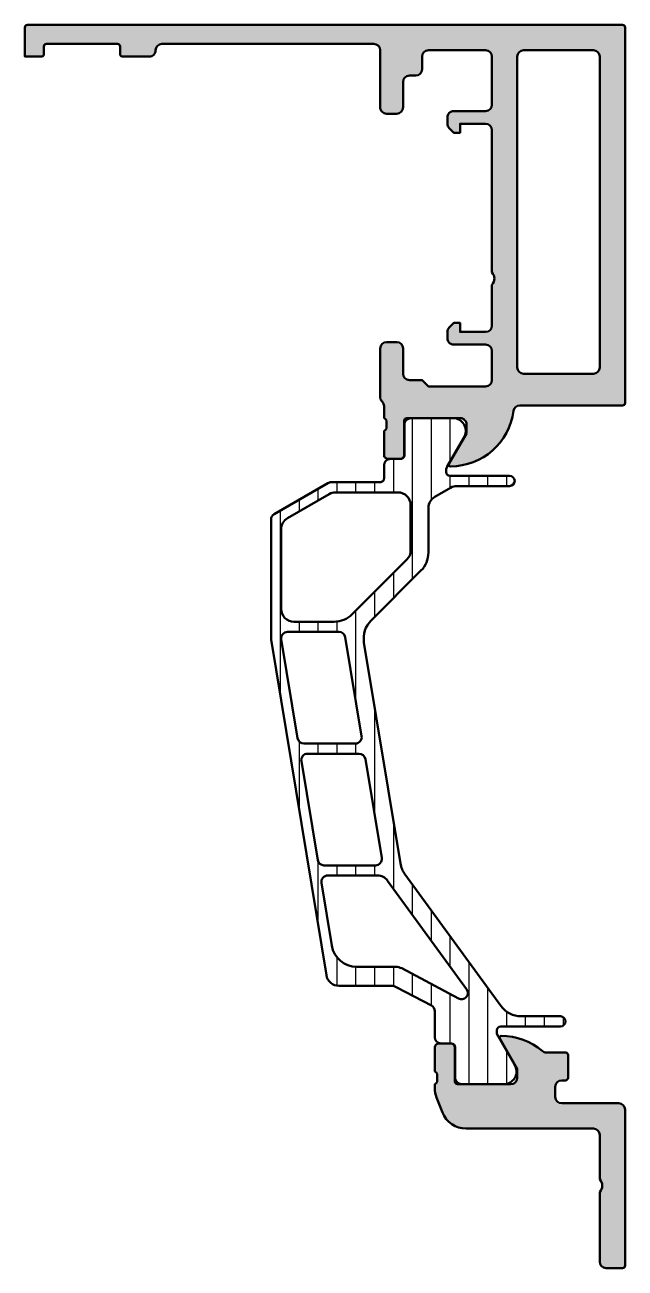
# Model space of a CAD drawing. Extents: x -35 to 12.3, y 0 to 98.
import ezdxf

# ---------------------------------------------------------------- set-up
doc = ezdxf.new("R2010")
doc.units = 0
for name, color, linetype, lineweight in [('0S-Alu contour', 7, 'Continuous', 50), ('0S-Alu hatch', 252, 'Continuous', 25), ('0S-Plastic contour', 254, 'Continuous', 50), ('0S-Plastic hatch', 253, 'Continuous', 25)]:
    doc.layers.add(name, color=color, linetype=linetype, lineweight=lineweight)

# ---------------------------------------------------------------- blocks, each defined once
blk = doc.blocks.new('469920__D63F1B56_83CA_486F_9402_8A1D86E0E818_')
at = {"layer": '0S-Alu hatch'}
h = blk.add_hatch(color=256, dxfattribs=at)
edge = h.paths.add_edge_path()
edge.add_ellipse((12.09624826040026, 97.79577731104312), major_axis=(-0.200000000000017, 0), ratio=1, start_angle=180, end_angle=269.99999999999386, ccw=False)
edge.add_line((12.29624826040027, 97.79577731104314), (12.29624826040027, 68.19577731099842))
edge.add_ellipse((12.09624826040028, 68.1957773109984), major_axis=(-0.1999999999999957, 0), ratio=1, start_angle=89.9999999999979, end_angle=180, ccw=False)
edge.add_line((12.09624826040027, 67.99577731099842), (3.989640723876775, 67.99577731099842))
edge.add_arc((3.989640723876775, 67.49577731099842), 0.5, 90, 172.6879780737331)
edge.add_ellipse((-1.465631954917554, 68.19577731099832), major_axis=(-4.999999999999974, 0), ratio=1, start_angle=89.99999999999972, end_angle=172.6879780737342, ccw=False)
edge.add_ellipse((-1.465631954917583, 63.33389709564665), major_axis=(-0.1381197846482962, 0), ratio=1, start_angle=-30.00000000000341, end_angle=89.99999999999989, ccw=False)
edge.add_line((-1.585247197188238, 63.4029569879708), (-0.2037517395658457, 65.7957773109984))
edge.add_line((-0.2037517395658457, 65.7957773109984), (-0.2037517395658455, 66.49577731099842))
edge.add_arc((-0.7037517395658455, 66.49577731099842), 0.5, 0, 90.0000000000016)
edge.add_line((-0.7037517395658597, 66.99577731099842), (-4.913751739565967, 66.99577731099842))
edge.add_arc((-4.913751739565967, 66.79577731099843), 0.2000000000000028, 90, 180)
edge.add_line((-5.113751739565969, 66.79577731099843), (-5.113751739565969, 64.09577731099846))
edge.add_ellipse((-5.413751739566004, 64.09577731099846), major_axis=(-0.3000000000000344, 0), ratio=1, start_angle=89.99999999999898, end_angle=180, ccw=False)
edge.add_line((-5.413751739566009, 63.79577731099842), (-6.403751739565933, 63.79577731099842))
edge.add_ellipse((-6.403751739565938, 64.09577731099846), major_axis=(-0.3000000000000398, 0), ratio=1, start_angle=0, end_angle=90.00000000000102, ccw=False)
edge.add_line((-6.703751739565973, 64.09577731099846), (-6.703751739565959, 65.99577731099842))
edge.add_arc((-6.803751739565967, 66.27862002347304), 0.3000000000000023, 289.4712206344923, 360)
edge.add_line((-6.503751739565965, 66.27862002347304), (-6.50375173956597, 66.7129345985238))
edge.add_arc((-6.803751739565967, 66.7129345985238), 0.2999999999999971, 0, 70.52877936550838)
edge.add_line((-6.703751739565962, 66.99577731099842), (-6.703751739565959, 67.9398920376213))
edge.add_arc((-7.203751739565959, 67.9398920376213), 0.5, 0, 45.57299600190122)
edge.add_ellipse((-6.503751739599715, 68.65403488050866), major_axis=(-0.4999999999999886, 0), ratio=1, start_angle=0, end_angle=45.57299600190248, ccw=False)
edge.add_line((-7.003751739599707, 68.65403488050866), (-7.003751739599707, 72.49577731104904))
edge.add_ellipse((-6.503751739599703, 72.49577731104903), major_axis=(-0.5000000000000036, 0), ratio=1, start_angle=270.0000000000004, end_angle=360, ccw=False)
edge.add_line((-6.503751739599707, 72.99577731104903), (-5.703751739599695, 72.99577731104903))
edge.add_ellipse((-5.703751739599727, 72.49577731104904), major_axis=(-0.5, 0), ratio=1, start_angle=180, end_angle=269.99999999999636, ccw=False)
edge.add_line((-5.203751739599724, 72.49577731104904), (-5.203751739599724, 70.49577731104903))
edge.add_arc((-4.703751739599709, 70.49577731104903), 0.5000000000000142, 180, 270)
edge.add_line((-4.703751739599709, 69.99577731104903), (-3.703751739599695, 69.99577731104904))
edge.add_line((-3.703751739599695, 69.99577731104904), (-3.203751739599709, 69.49577731104904))
edge.add_line((-3.203751739599709, 69.49577731104904), (1.296248260400304, 69.49577731104904))
edge.add_arc((1.296248260400304, 69.99577731104904), 0.5, 270, 360)
edge.add_line((1.796248260400304, 69.99577731104904), (1.79624826040029, 72.29577731104904))
edge.add_arc((1.296248260400304, 72.29577731104904), 0.5, 0, 90)
edge.add_line((1.296248260400304, 72.79577731104904), (-1.203751739599695, 72.79577731104904))
edge.add_ellipse((-1.203751739599706, 73.29577731104904), major_axis=(-0.5, 0), ratio=1, start_angle=0, end_angle=90.0000000000012, ccw=False)
edge.add_line((-1.703751739599709, 73.29577731104904), (-1.703751739599695, 73.78867052986249))
edge.add_ellipse((-1.203751739599677, 73.78867052986249), major_axis=(-0.5000000000000178, 0), ratio=1, start_angle=315.00000000000153, end_angle=360, ccw=False)
edge.add_line((-1.557305130192972, 74.14222392045576), (-1.203751739599695, 74.49577731104904))
edge.add_line((-1.203751739599695, 74.49577731104904), (-0.70375173959971, 74.49577731104904))
edge.add_line((-0.70375173959971, 74.49577731104904), (-0.70375173959971, 73.79577731104904))
edge.add_line((-0.70375173959971, 73.79577731104904), (1.296248260400304, 73.79577731104904))
edge.add_arc((1.296248260400304, 74.29577731104902), 0.5, 270, 360)
edge.add_line((1.796248260400304, 74.29577731104902), (1.79624826040029, 77.49577731099836))
edge.add_arc((1.271248260400298, 77.99577731099836), 0.7249999999999939, 316.3971810272959, 403.6028189727041)
edge.add_line((1.79624826040029, 78.49577731099836), (1.79624826040029, 89.69577731104903))
edge.add_arc((1.296248260400304, 89.69577731104903), 0.5, 0, 90)
edge.add_line((1.296248260400304, 90.19577731104901), (-0.7037517395996958, 90.19577731104901))
edge.add_line((-0.7037517395996958, 90.19577731104901), (-0.70375173959971, 89.49577731104904))
edge.add_line((-0.70375173959971, 89.49577731104904), (-1.203751739599695, 89.49577731104904))
edge.add_line((-1.203751739599695, 89.49577731104904), (-1.557305130192972, 89.84933070164229))
edge.add_ellipse((-1.203751739599685, 90.20288409223558), major_axis=(-0.5000000000000115, 0), ratio=1, start_angle=0, end_angle=44.99999999999909, ccw=False)
edge.add_line((-1.703751739599695, 90.20288409223558), (-1.703751739599695, 90.69577731104903))
edge.add_ellipse((-1.2037517395997, 90.69577731104903), major_axis=(-0.4999999999999952, 0), ratio=1, start_angle=269.99999999999943, end_angle=360, ccw=False)
edge.add_line((-1.203751739599695, 91.19577731104901), (1.296248260400304, 91.19577731104901))
edge.add_arc((1.296248260400304, 91.69577731104903), 0.5, 270, 360)
edge.add_line((1.796248260400304, 91.69577731104903), (1.79624826040029, 95.49577731104903))
edge.add_arc((1.296248260400304, 95.49577731104903), 0.5, 0, 90)
edge.add_line((1.296248260400304, 95.99577731104904), (-3.203751739599709, 95.99577731104904))
edge.add_arc((-3.203751739599709, 95.49577731104903), 0.5, 90, 180)
edge.add_line((-3.703751739599709, 95.49577731104903), (-3.703751739599695, 94.49577731104904))
edge.add_ellipse((-4.203751739599699, 94.49577731104904), major_axis=(-0.5000000000000036, 0), ratio=1, start_angle=90.0000000000004, end_angle=180, ccw=False)
edge.add_line((-4.203751739599695, 93.99577731104903), (-4.703751739599695, 93.99577731104903))
edge.add_arc((-4.703751739599695, 93.49577731104904), 0.5, 90, 180)
edge.add_line((-5.203751739599695, 93.49577731104904), (-5.203751739599709, 91.49577731104903))
edge.add_ellipse((-5.703751739599697, 91.49577731104901), major_axis=(-0.4999999999999876, 0), ratio=1, start_angle=90.00000000000023, end_angle=180, ccw=False)
edge.add_line((-5.703751739599695, 90.99577731104903), (-6.503751739599692, 90.99577731104904))
edge.add_ellipse((-6.503751739599703, 91.49577731104903), major_axis=(-0.5, 0), ratio=1, start_angle=0, end_angle=90.0000000000012, ccw=False)
edge.add_line((-7.003751739599707, 91.49577731104903), (-7.003751739599707, 95.99577731104313))
edge.add_arc((-7.503751739599707, 95.99577731104313), 0.5, 0, 90)
edge.add_line((-7.503751739599707, 96.49577731104313), (-24.2037517395997, 96.49577731104313))
edge.add_arc((-24.2037517395997, 95.99577731104313), 0.5, 90, 180)
edge.add_ellipse((-25.2037517395997, 95.99577731104904), major_axis=(-0.4999999999999965, 0), ratio=1, start_angle=89.9999999999996, end_angle=180, ccw=False)
edge.add_line((-25.2037517395997, 95.49577731104903), (-27.3037517395997, 95.49577731104903))
edge.add_ellipse((-27.3037517395997, 95.69577731104901), major_axis=(-0.1999999999999744, 0), ratio=1, start_angle=0, end_angle=89.9999999999979, ccw=False)
edge.add_line((-27.50375173959968, 95.69577731104903), (-27.50375173959971, 96.29577731104314))
edge.add_arc((-27.7037517395997, 96.29577731104314), 0.1999999999999886, 0, 90)
edge.add_line((-27.7037517395997, 96.49577731104313), (-33.30375173959972, 96.49577731104313))
edge.add_arc((-33.30375173959972, 96.29577731104314), 0.2000000000000028, 90, 180)
edge.add_line((-33.50375173959972, 96.29577731104314), (-33.50375173959971, 95.69577731104906))
edge.add_ellipse((-33.70375173959968, 95.69577731104901), major_axis=(-0.1999999999999744, 0), ratio=1, start_angle=89.99999999999591, end_angle=180, ccw=False)
edge.add_line((-33.7037517395997, 95.49577731104903), (-35.00375173959971, 95.49577731104903))
edge.add_line((-35.00375173959971, 95.49577731104903), (-35.00375173959971, 97.79577731104312))
edge.add_ellipse((-34.80375173959973, 97.79577731104315), major_axis=(-0.1999999999999744, 0), ratio=1, start_angle=269.9999999999959, end_angle=360, ccw=False)
edge.add_line((-34.80375173959972, 97.99577731104314), (12.09624826040029, 97.99577731104314))
edge = h.paths.add_edge_path()
edge.add_arc((9.796248260400276, 95.49577731104903), 0.5, 0, 90)
edge.add_line((9.796248260400276, 95.99577731104904), (4.29624826040029, 95.99577731104904))
edge.add_arc((4.29624826040029, 95.49577731104903), 0.5, 90, 180)
edge.add_line((3.79624826040029, 95.49577731104903), (3.796248260400304, 70.99577731099842))
edge.add_arc((4.296248260400304, 70.99577731099842), 0.5, 180, 270)
edge.add_line((4.296248260400304, 70.49577731099842), (9.796248260400276, 70.49577731099842))
edge.add_arc((9.796248260400276, 70.99577731099842), 0.5, 270, 360)
edge.add_line((10.29624826040027, 70.99577731099842), (10.29624826040027, 95.49577731104903))
at = {"layer": '0S-Alu contour', "color": 7}
for points in [[(-33.7037517395997, 95.49577731104903), (-35.00375173959971, 95.49577731104903), (-35.00375173959971, 97.79577731104312)], [(-34.80375173959972, 97.99577731104314), (12.09624826040029, 97.99577731104314)], [(12.29624826040027, 97.79577731104314), (12.29624826040027, 68.19577731099842)], [(-33.50375173959972, 96.29577731104314), (-33.50375173959971, 95.69577731104906)], [(-27.7037517395997, 96.49577731104313), (-33.30375173959972, 96.49577731104313)], [(-27.50375173959968, 95.69577731104903), (-27.50375173959971, 96.29577731104314)], [(-7.503751739599707, 96.49577731104313), (-24.2037517395997, 96.49577731104313)], [(-25.2037517395997, 95.49577731104903), (-27.3037517395997, 95.49577731104903)], [(-7.003751739599707, 91.49577731104903), (-7.003751739599707, 95.99577731104313)], [(-3.703751739599709, 95.49577731104903), (-3.703751739599695, 94.49577731104904)], [(1.296248260400304, 95.99577731104904), (-3.203751739599709, 95.99577731104904)], [(1.796248260400304, 91.69577731104903), (1.79624826040029, 95.49577731104903)], [(3.79624826040029, 95.49577731104903), (3.796248260400304, 70.99577731099842)], [(9.796248260400276, 95.99577731104904), (4.29624826040029, 95.99577731104904)], [(10.29624826040027, 70.99577731099842), (10.29624826040027, 95.49577731104903)], [(-5.203751739599695, 93.49577731104904), (-5.203751739599709, 91.49577731104903)], [(-4.203751739599695, 93.99577731104903), (-4.703751739599695, 93.99577731104903)], [(-1.203751739599695, 91.19577731104901), (1.296248260400304, 91.19577731104901)], [(-5.703751739599695, 90.99577731104903), (-6.503751739599692, 90.99577731104904)], [(-1.703751739599695, 90.20288409223558), (-1.703751739599695, 90.69577731104903)], [(1.296248260400304, 90.19577731104901), (-0.7037517395996958, 90.19577731104901), (-0.70375173959971, 89.49577731104904), (-1.203751739599695, 89.49577731104904), (-1.557305130192972, 89.84933070164229)], [(1.79624826040029, 78.49577731099836), (1.79624826040029, 89.69577731104903)], [(1.796248260400304, 74.29577731104902), (1.79624826040029, 77.49577731099836)], [(-1.557305130192972, 74.14222392045576), (-1.203751739599695, 74.49577731104904), (-0.70375173959971, 74.49577731104904), (-0.70375173959971, 73.79577731104904), (1.296248260400304, 73.79577731104904)], [(-1.703751739599709, 73.29577731104904), (-1.703751739599695, 73.78867052986249)], [(-6.503751739599707, 72.99577731104903), (-5.703751739599695, 72.99577731104903)], [(1.296248260400304, 72.79577731104904), (-1.203751739599695, 72.79577731104904)], [(-7.003751739599707, 68.65403488050866), (-7.003751739599707, 72.49577731104904)], [(-5.203751739599724, 72.49577731104904), (-5.203751739599724, 70.49577731104903)], [(1.796248260400304, 69.99577731104904), (1.79624826040029, 72.29577731104904)], [(-4.703751739599709, 69.99577731104903), (-3.703751739599695, 69.99577731104904), (-3.203751739599709, 69.49577731104904), (1.296248260400304, 69.49577731104904)], [(4.296248260400304, 70.49577731099842), (9.796248260400276, 70.49577731099842)], [(-6.703751739565962, 66.99577731099842), (-6.703751739565959, 67.9398920376213)], [(12.09624826040027, 67.99577731099842), (3.989640723876775, 67.99577731099842)], [(-6.503751739565965, 66.27862002347304), (-6.50375173956597, 66.7129345985238)], [(-5.113751739565969, 66.79577731099843), (-5.113751739565969, 64.09577731099846)], [(-0.7037517395658597, 66.99577731099842), (-4.913751739565967, 66.99577731099842)], [(-6.703751739565973, 64.09577731099846), (-6.703751739565959, 65.99577731099842)], [(-1.585247197188238, 63.4029569879708), (-0.2037517395658457, 65.7957773109984), (-0.2037517395658455, 66.49577731099842)], [(-5.413751739566009, 63.79577731099842), (-6.403751739565933, 63.79577731099842)]]:
    blk.add_lwpolyline(points, dxfattribs=at)
at = {"layer": '0S-Alu contour', "color": 7, "extrusion": (0, 0, -1)}
for centre, radius, start, end in [((34.80375173959973, 97.79577731104315), 0.1999999999999744, 0, 90.00000000000406), ((-12.09624826040026, 97.79577731104312), 0.200000000000017, 90.00000000000612, 180), ((33.70375173959968, 95.69577731104901), 0.1999999999999744, 180, 270.0000000000041), ((27.3037517395997, 95.69577731104901), 0.1999999999999744, 270.0000000000021, 0), ((25.2037517395997, 95.99577731104904), 0.4999999999999965, 180, 270.0000000000004), ((4.203751739599699, 94.49577731104904), 0.5000000000000036, 180, 269.9999999999996), ((6.503751739599703, 91.49577731104903), 0.5, 269.9999999999988, 0), ((5.703751739599697, 91.49577731104901), 0.4999999999999876, 180, 269.9999999999998), ((1.2037517395997, 90.69577731104903), 0.4999999999999952, 0, 90.00000000000055), ((1.203751739599685, 90.20288409223558), 0.5000000000000115, 315.0000000000009, 0), ((1.203751739599677, 73.78867052986249), 0.5000000000000178, 0, 44.99999999999849), ((6.503751739599703, 72.49577731104903), 0.5000000000000036, 0, 89.99999999999959), ((5.703751739599727, 72.49577731104904), 0.5, 90.00000000000365, 180), ((1.203751739599706, 73.29577731104904), 0.5, 269.9999999999988, 0), ((6.503751739599715, 68.65403488050866), 0.4999999999999886, 314.4270039980975, 0), ((-12.09624826040028, 68.1957773109984), 0.1999999999999957, 180, 270.0000000000021), ((1.465631954917554, 68.19577731099832), 4.999999999999975, 187.3120219262658, 270.0000000000003), ((6.403751739565938, 64.09577731099846), 0.3000000000000398, 269.999999999999, 0), ((5.413751739566004, 64.09577731099846), 0.3000000000000345, 180, 270.000000000001), ((1.465631954917583, 63.33389709564665), 0.1381197846482962, 270.0000000000001, 30.00000000000353)]:
    blk.add_arc(centre, radius, start, end, dxfattribs=at)
at = {"layer": '0S-Alu contour', "color": 7}
for centre, radius, start, end in [((-33.30375173959972, 96.29577731104314), 0.2000000000000028, 90, 180), ((-27.7037517395997, 96.29577731104314), 0.1999999999999886, 0, 90), ((-24.2037517395997, 95.99577731104313), 0.5, 90, 180), ((-7.503751739599707, 95.99577731104313), 0.5, 0, 90), ((-3.203751739599709, 95.49577731104903), 0.5, 90, 180), ((1.296248260400304, 95.49577731104903), 0.5, 0, 90), ((4.29624826040029, 95.49577731104903), 0.5, 90, 180), ((9.796248260400276, 95.49577731104903), 0.5, 0, 90), ((-4.703751739599695, 93.49577731104904), 0.5, 90, 180), ((1.296248260400304, 91.69577731104903), 0.5, 270, 0), ((1.296248260400304, 89.69577731104903), 0.5, 0, 90), ((1.271248260400298, 77.99577731099836), 0.7249999999999939, 316.3971810272959, 43.6028189727041), ((1.296248260400304, 74.29577731104902), 0.5, 270, 0), ((1.296248260400304, 72.29577731104904), 0.5, 0, 90), ((4.296248260400304, 70.99577731099842), 0.5, 180, 270), ((9.796248260400276, 70.99577731099842), 0.5, 270, 0), ((-4.703751739599709, 70.49577731104903), 0.5000000000000142, 180, 270), ((1.296248260400304, 69.99577731104904), 0.5, 270, 0), ((-7.203751739565959, 67.9398920376213), 0.5, 0, 45.57299600190122), ((3.989640723876775, 67.49577731099842), 0.5, 90, 172.6879780737331), ((-6.803751739565967, 66.7129345985238), 0.2999999999999971, 0, 70.52877936550838), ((-4.913751739565967, 66.79577731099843), 0.2000000000000028, 90, 180), ((-0.7037517395658455, 66.49577731099842), 0.5, 0, 90.0000000000016), ((-6.803751739565967, 66.27862002347304), 0.3000000000000023, 289.4712206344923, 0)]:
    blk.add_arc(centre, radius, start, end, dxfattribs=at)
blk = doc.blocks.new('278065__3490D93B_C32F_4515_ADB8_B13CF930D1D9___0FD8AA2E_8D8D_4F8A_A84E_8335B5B00473_')
at = {"layer": '0S-Plastic hatch'}
h = blk.add_hatch(dxfattribs=at)
h.set_pattern_fill('ANSI31', color=256, scale=0.4680000000000001, angle=45, style=0)
h.set_pattern_definition([(90, (0, 0), (-1.4859, 0), [])])
edge = h.paths.add_edge_path()
edge.add_arc((-5.203751739599979, 56.39430544846696), 2.000000000000116, 315.0000000000012, 360)
edge.add_line((-3.203751739599863, 56.39430544846696), (-3.203751739599738, 59.92394066898645))
edge.add_ellipse((-2.203751739599709, 59.92394066898641), major_axis=(-1.000000000000029, 0), ratio=1, start_angle=300.00000000001234, end_angle=360, ccw=False)
edge.add_line((-2.703751739599908, 60.78996607277076), (-1.453494000793327, 61.51180271482749))
edge.add_ellipse((-0.9534940007930456, 60.64577731104304), major_axis=(-1.000000000000142, 0), ratio=1, start_angle=270.0000000000039, end_angle=300.00000000001387, ccw=False)
edge.add_line((-0.9534940007931139, 61.64577731104319), (3.196248260400224, 61.64577731104323))
edge.add_arc((3.196248260400224, 62.04577731104319), 0.3999999999999701, 270, 450)
edge.add_line((3.196248260400224, 62.44577731104317), (-1.503751739599692, 62.4457773110431))
edge.add_ellipse((-1.503751739599657, 62.74577731104314), major_axis=(-0.3000000000000327, 0), ratio=1, start_angle=0, end_angle=89.99999999999329, ccw=False)
edge.add_line((-1.80375173959969, 62.74577731104314), (-1.803751739599633, 62.92162498786654))
edge.add_ellipse((-1.30383708923046, 62.92164785722826), major_axis=(-0.4999146508922698, 0), ratio=1, start_angle=-29.9973755160957, end_angle=0.0026210832864990152, ccw=False)
edge.add_line((-1.736787325689576, 63.17158535126774), (-0.4182702032322539, 65.45532431104314))
edge.add_arc((-1.259522852223611, 65.99595923632029), 0.9999960709244792, 327.27298390016, 441.8183919481)
edge.add_line((-1.117212203232254, 66.98577731104314), (-4.593753701331749, 66.98577731104314))
edge.add_arc((-4.593756340956815, 66.48578133360454), 0.4999959774455691, 89.99969751881494, 180.0003024817733)
edge.add_line((-5.093752318395416, 66.48577869397434), (-5.09342036799839, 64.08578031104315))
edge.add_ellipse((-5.393420367998397, 64.08578031104315), major_axis=(-0.3000000000000069, 0), ratio=1, start_angle=89.9999999999992, end_angle=180, ccw=False)
edge.add_line((-5.393420367998402, 63.78578031104314), (-6.203751739599979, 63.78578031104313))
edge.add_arc((-6.203751739599979, 63.28578031104314), 0.4999999999999929, 90, 180)
edge.add_line((-6.703751739599972, 63.28578031104314), (-6.703751739599667, 62.24577731104321))
edge.add_ellipse((-7.003751739599809, 62.24577731104323), major_axis=(-0.3000000000001419, 0), ratio=1, start_angle=89.99999999999238, end_angle=180, ccw=False)
edge.add_line((-7.003751739599849, 61.9457773110431), (-10.86977714338428, 61.94577731104306))
edge.add_arc((-10.86977714338465, 61.4457773110432), 0.499999999999865, 89.99999999995767, 119.9999999999562)
edge.add_line((-11.11977714338425, 61.87879001293549), (-15.35375173959966, 59.43430364006824))
edge.add_arc((-15.10375173959969, 59.001290938176), 0.5000000000000084, 119.9999999999957, 180)
edge.add_line((-15.60375173959969, 59.001290938176), (-15.6037517395997, 49.54577731104325))
edge.add_line((-15.6037517395997, 49.54577731104325), (-11.24177803888908, 23.08313686006494))
edge.add_arc((-10.25509263628818, 23.24577731104311), 1.000000000000039, 189.3601908019134, 269.9999999999984)
edge.add_line((-10.25509263628821, 22.24577731104307), (-6.152889496304908, 22.24577731104324))
edge.add_ellipse((-6.152889496305113, 21.24577731104272), major_axis=(-1.000000000000518, 0), ratio=1, start_angle=242.0205256115062, end_angle=269.99999999998823, ccw=False)
edge.add_line((-5.68373427034291, 22.12889303050048), (-2.969174126618867, 20.68678295414719))
edge.add_ellipse((-3.203751739599889, 20.24522509441844), major_axis=(-0.5000000000001086, 0), ratio=1, start_angle=180, end_angle=242.0205256115073, ccw=False)
edge.add_line((-2.70375173959978, 20.24522509441844), (-2.703751739599695, 18.2057743110431))
edge.add_arc((-2.203751739599695, 18.20577431104313), 0.5, 180, 270)
edge.add_line((-2.203751739599695, 17.70577431104313), (-1.393420406259252, 17.70577431104313))
edge.add_ellipse((-1.393420406259254, 17.40577431104311), major_axis=(-0.3000000000000149, 0), ratio=1, start_angle=180, end_angle=269.9999999999996, ccw=False)
edge.add_line((-1.093420406259241, 17.40577431104312), (-1.093752356656253, 15.00577592810684))
edge.add_arc((-0.5937563792176377, 15.00577328848175), 0.4999959774455833, 179.9996975182267, 270.0003024811834)
edge.add_line((-0.5937537395925859, 14.50577731104313), (2.882787758506921, 14.50577731104313))
edge.add_arc((2.740477109515566, 15.49559538576598), 0.9999960709244742, 278.1816080518999, 392.7270160998406)
edge.add_line((3.581729758506912, 16.03623031104313), (2.196248260400281, 18.45358655765607))
edge.add_arc((-2.149619001358772, 18.21422949251368), 4.352453797740156, 3.152491053864288, 5.0914701317494)
edge.add_line((2.185661269151085, 18.60049240503659), (2.196248260400281, 18.74577731104318))
edge.add_ellipse((2.496248260400236, 18.74577731104318), major_axis=(-0.2999999999999554, 0), ratio=1, start_angle=270.00000000000017, end_angle=360, ccw=False)
edge.add_line((2.496248260400236, 19.04577731104314), (7.196248260400196, 19.04577731104314))
edge.add_arc((7.196248260400196, 19.44577731104323), 0.400000000000091, 270, 450)
edge.add_line((7.196248260400196, 19.84577731104332), (4.114037625890873, 19.84577731104304))
edge.add_ellipse((4.114037625890871, 21.8457773110431), major_axis=(-2.000000000000067, 0), ratio=1, start_angle=36.05739763205912, end_angle=90.00000000000011, ccw=False)
edge.add_line((2.497182109111676, 20.66858648629932), (-5.05348179490363, 31.03932021267644))
edge.add_ellipse((-3.436626278124531, 32.21651103742023), major_axis=(-1.999999999999993, 0), ratio=1, start_angle=9.36019080187259, end_angle=36.05739763206083, ccw=False)
edge.add_line((-5.409997083326473, 31.89123013546531), (-8.280949765819642, 49.30834307600214))
edge.add_ellipse((-6.307578960617615, 49.63362397795681), major_axis=(-2.000000000000035, 0), ratio=1, start_angle=-45.00000000000608, end_angle=9.360190801865315, ccw=False)
edge.add_line((-7.721792522990583, 51.04783754033008), (-3.789538177226773, 54.98009188609381))
edge = h.paths.add_edge_path()
edge.add_line((-11.13785754265747, 30.94577731104312), (-7.226026770802874, 30.94577731104312))
edge.add_ellipse((-7.226026770802945, 29.94577731104316), major_axis=(-0.9999999999999613, 0), ratio=1, start_angle=216.0573976320548, end_angle=269.9999999999959, ccw=False)
edge.add_line((-6.417599012413361, 30.53437272341495), (-0.1938484963198306, 21.98613640905803))
edge.add_ellipse((-0.5980623755146013, 21.69183870287206), major_axis=(-0.5000000000000098, 0), ratio=1, start_angle=62.020525611520895, end_angle=216.0573976320634, ccw=False)
edge.add_line((-0.8326399884954724, 21.25028084314334), (-5.310027635285436, 23.62889303050059))
edge.add_arc((-5.77918286124715, 22.74577731104336), 0.99999999999983, 62.02052561151698, 89.99999999999675)
edge.add_line((-5.779182861247093, 23.74577731104318), (-8.842890865712034, 23.74577731104296))
edge.add_ellipse((-8.84289086571198, 25.74577731104296), major_axis=(-1.999999999999995, 0), ratio=1, start_angle=9.360190801911415, end_angle=89.9999999999983, ccw=False)
edge.add_line((-10.8162616709137, 25.4204964090867), (-11.63120024395783, 30.36445708555397))
edge.add_ellipse((-11.13785754265741, 30.44577731104312), major_axis=(-0.5, 0), ratio=1, start_angle=-89.99999999999352, end_angle=9.360190801921306, ccw=False)
edge = h.paths.add_edge_path()
edge.add_ellipse((-5.603751739599644, 60.14577731104307), major_axis=(-0.9999999999999715, 0), ratio=1, start_angle=180, end_angle=270, ccw=False)
edge.add_line((-4.603751739599672, 60.14577731104307), (-4.603751739599786, 56.55999087341615))
edge.add_ellipse((-5.603751739599829, 56.55999087341616), major_axis=(-1.000000000000043, 0), ratio=1, start_angle=135.0000000000015, end_angle=180, ccw=False)
edge.add_line((-4.896644958413233, 55.85288409222959), (-9.21796530197274, 51.53156374867012))
edge.add_ellipse((-10.63217886434582, 52.94577731104322), major_axis=(-1.999999999999992, 0), ratio=1, start_angle=89.9999999999992, end_angle=134.9999999999994, ccw=False)
edge.add_line((-10.63217886434584, 50.94577731104322), (-13.8037517395998, 50.94577731104322))
edge.add_ellipse((-13.80375173959983, 51.9457773110431), major_axis=(-0.9999999999998863, 0), ratio=1, start_angle=0, end_angle=90.00000000000159, ccw=False)
edge.add_line((-14.80375173959972, 51.9457773110431), (-14.80375173959972, 58.25073558822958))
edge.add_ellipse((-13.80375173959967, 58.25073558822958), major_axis=(-1.000000000000039, 0), ratio=1, start_angle=299.9999999999996, end_angle=360, ccw=False)
edge.add_line((-14.30375173959969, 59.11676099201406), (-11.02144319322381, 61.01180271482752))
edge.add_ellipse((-10.52144319322374, 60.14577731104296), major_axis=(-1.000000000000135, 0), ratio=1, start_angle=270.0000000000008, end_angle=300.00000000000017, ccw=False)
edge.add_line((-10.52144319322376, 61.1457773110431), (-5.603751739599644, 61.14577731104304))
edge = h.paths.add_edge_path()
edge.add_line((-14.30269270749256, 50.14577731104315), (-10.2487156349057, 50.14577731104315))
edge.add_ellipse((-10.2487156349057, 49.64577731104315), major_axis=(-0.5000000000000071, 0), ratio=1, start_angle=189.3601908019146, end_angle=270, ccw=False)
edge.add_line((-9.755372933605273, 49.72709753653225), (-8.469658647890874, 41.92709753653218))
edge.add_ellipse((-8.963001349191302, 41.84577731104309), major_axis=(-0.5, 0), ratio=1, start_angle=90.00000000000159, end_angle=189.3601908019147, ccw=False)
edge.add_line((-8.963001349191288, 41.34577731104309), (-13.01697842177812, 41.34577731104298))
edge.add_ellipse((-13.01697842177815, 41.84577731104299), major_axis=(-0.5000000000000094, 0), ratio=1, start_angle=9.36019080191619, end_angle=90.00000000000318, ccw=False)
edge.add_line((-13.51032112307858, 41.76445708555388), (-14.796035408793, 49.56445708555406))
edge.add_ellipse((-14.30269270749256, 49.64577731104315), major_axis=(-0.5000000000000071, 0), ratio=1, start_angle=-90, end_angle=9.360190801913689, ccw=False)
edge = h.paths.add_edge_path()
edge.add_ellipse((-8.666298052488031, 40.04577731104306), major_axis=(-0.5000000000000153, 0), ratio=1, start_angle=189.3601908019103, end_angle=269.9999999999984, ccw=False)
edge.add_line((-8.172955351187582, 40.12709753653211), (-6.887241065473304, 32.32709753653216))
edge.add_ellipse((-7.380583766773739, 32.24577731104309), major_axis=(-0.5, 0), ratio=1, start_angle=90, end_angle=189.360190801913, ccw=False)
edge.add_line((-7.380583766773739, 31.74577731104309), (-11.43456083936057, 31.74577731104302))
edge.add_ellipse((-11.43456083936055, 32.24577731104303), major_axis=(-0.5000000000000142, 0), ratio=1, start_angle=9.360190801909425, end_angle=89.9999999999983, ccw=False)
edge.add_line((-11.927903540661, 32.16445708555398), (-13.21361782637525, 39.96445708555393))
edge.add_ellipse((-12.72027512507483, 40.04577731104302), major_axis=(-0.4999999999999929, 0), ratio=1, start_angle=-89.99999999999841, end_angle=9.360190801914825, ccw=False)
edge.add_line((-12.72027512507485, 40.54577731104301), (-8.666298052488017, 40.54577731104307))
at = {"layer": '0S-Alu contour', "color": 7}
for points in [[(-14.30375173959969, 59.11676099201406), (-11.02144319322381, 61.01180271482752)], [(-10.52144319322376, 61.1457773110431), (-5.603751739599644, 61.14577731104304)], [(-4.603751739599672, 60.14577731104307), (-4.603751739599786, 56.55999087341615)], [(-14.80375173959972, 51.9457773110431), (-14.80375173959972, 58.25073558822958)], [(-4.896644958413233, 55.85288409222959), (-9.21796530197274, 51.53156374867012)], [(-14.30269270749256, 50.14577731104315), (-10.2487156349057, 50.14577731104315)], [(-10.63217886434584, 50.94577731104322), (-13.8037517395998, 50.94577731104322)], [(-13.51032112307858, 41.76445708555388), (-14.796035408793, 49.56445708555406)], [(-9.755372933605273, 49.72709753653225), (-8.469658647890874, 41.92709753653218)], [(-8.963001349191288, 41.34577731104309), (-13.01697842177812, 41.34577731104298)], [(-12.72027512507485, 40.54577731104301), (-8.666298052488017, 40.54577731104307)], [(-11.927903540661, 32.16445708555398), (-13.21361782637525, 39.96445708555393)], [(-8.172955351187582, 40.12709753653211), (-6.887241065473304, 32.32709753653216)], [(-7.380583766773739, 31.74577731104309), (-11.43456083936057, 31.74577731104302)], [(-11.13785754265747, 30.94577731104312), (-7.226026770802874, 30.94577731104312)], [(-6.417599012413361, 30.53437272341495), (-0.1938484963198302, 21.98613640905803)], [(-10.8162616709137, 25.4204964090867), (-11.63120024395783, 30.36445708555397)], [(-5.779182861247093, 23.74577731104318), (-8.842890865712034, 23.74577731104296)], [(-0.8326399884954724, 21.25028084314334), (-5.310027635285436, 23.62889303050059)]]:
    blk.add_lwpolyline(points, dxfattribs=at)
at = {"layer": '0S-Alu contour', "color": 7, "extrusion": (0, 0, -1)}
for centre, radius, start, end in [((10.52144319322374, 60.14577731104296), 1.000000000000135, 59.99999999999981, 89.9999999999992), ((5.603751739599644, 60.14577731104307), 0.9999999999999715, 90, 180), ((13.80375173959967, 58.25073558822958), 1.000000000000039, 0, 60.00000000000039), ((5.603751739599829, 56.55999087341616), 1.000000000000043, 180, 224.9999999999985), ((13.80375173959983, 51.9457773110431), 0.9999999999998863, 269.9999999999984, 0), ((10.63217886434582, 52.94577731104322), 1.999999999999992, 225.0000000000006, 270.0000000000008), ((14.30269270749256, 49.64577731104315), 0.5000000000000071, 350.6398091980863, 90), ((10.2487156349057, 49.64577731104315), 0.5000000000000071, 90, 170.6398091980854), ((13.01697842177815, 41.84577731104299), 0.5000000000000094, 269.9999999999968, 350.6398091980838), ((8.963001349191302, 41.84577731104309), 0.5, 170.6398091980853, 269.9999999999984), ((12.72027512507483, 40.04577731104302), 0.4999999999999929, 350.6398091980852, 89.99999999999837), ((8.666298052488031, 40.04577731104306), 0.5000000000000153, 90.0000000000016, 170.6398091980897), ((11.43456083936055, 32.24577731104303), 0.5000000000000142, 270.0000000000017, 350.6398091980906), ((7.380583766773739, 32.24577731104309), 0.5, 170.639809198087, 270), ((11.13785754265741, 30.44577731104312), 0.5, 350.6398091980787, 89.99999999999349), ((7.226026770802945, 29.94577731104316), 0.9999999999999613, 90.00000000000406, 143.9426023679452), ((8.84289086571198, 25.74577731104296), 1.999999999999995, 270.0000000000017, 350.6398091980886), ((0.5980623755146013, 21.69183870287206), 0.5000000000000098, 143.9426023679366, 297.9794743884791)]:
    blk.add_arc(centre, radius, start, end, dxfattribs=at)
at = {"layer": '0S-Alu contour', "color": 7}
blk.add_arc((-5.77918286124715, 22.74577731104336), 0.99999999999983, 62.02052561151698, 89.99999999999675, dxfattribs=at)
at = {"layer": '0S-Plastic contour', "color": 7}
for points in [[(-1.117212203232254, 66.98577731104314), (-4.593753701331749, 66.98577731104314)], [(-5.093752318395416, 66.48577869397434), (-5.09342036799839, 64.08578031104315)], [(-1.736787325689576, 63.17158535126774), (-0.4182702032322539, 65.45532431104314)], [(-5.393420367998402, 63.78578031104314), (-6.203751739599979, 63.78578031104313)], [(-6.703751739599972, 63.28578031104314), (-6.703751739599667, 62.24577731104321)], [(-1.80375173959969, 62.74577731104314), (-1.803751739599633, 62.92162498786654)], [(-11.11977714338425, 61.87879001293549), (-15.35375173959966, 59.43430364006824)], [(-7.003751739599849, 61.9457773110431), (-10.86977714338428, 61.94577731104306)], [(3.196248260400224, 62.44577731104317), (-1.503751739599692, 62.4457773110431)], [(-2.703751739599908, 60.78996607277076), (-1.453494000793327, 61.51180271482749)], [(-0.9534940007931139, 61.64577731104319), (3.196248260400224, 61.64577731104323)], [(-3.203751739599863, 56.39430544846696), (-3.203751739599738, 59.92394066898645)], [(-15.60375173959969, 59.001290938176), (-15.6037517395997, 49.54577731104325), (-11.24177803888908, 23.08313686006494)], [(-7.721792522990583, 51.04783754033008), (-3.789538177226773, 54.98009188609381)], [(-5.409997083326473, 31.89123013546531), (-8.280949765819642, 49.30834307600214)], [(2.497182109111676, 20.66858648629932), (-5.053481794903631, 31.03932021267644)], [(-10.25509263628821, 22.24577731104307), (-6.152889496304908, 22.24577731104324)], [(-5.68373427034291, 22.12889303050048), (-2.969174126618867, 20.68678295414719)], [(-2.70375173959978, 20.24522509441844), (-2.703751739599695, 18.2057743110431)], [(7.196248260400196, 19.84577731104332), (4.114037625890873, 19.84577731104304)], [(2.185661269151085, 18.60049240503659), (2.196248260400281, 18.74577731104318)], [(2.496248260400236, 19.04577731104314), (7.196248260400196, 19.04577731104314)], [(-2.203751739599695, 17.70577431104313), (-1.393420406259252, 17.70577431104313)], [(3.581729758506912, 16.03623031104313), (2.196248260400281, 18.45358655765607)], [(-1.093420406259241, 17.40577431104312), (-1.093752356656253, 15.00577592810684)], [(-0.5937537395925859, 14.50577731104313), (2.882787758506921, 14.50577731104313)]]:
    blk.add_lwpolyline(points, dxfattribs=at)
for centre, radius, start, end in [((-4.593756340956815, 66.48578133360454), 0.4999959774455691, 89.99969751881494, 180.0003024817733), ((-1.259522852223611, 65.99595923632029), 0.9999960709244792, 327.27298390016, 81.81839194810009), ((-6.203751739599979, 63.28578031104314), 0.4999999999999929, 90, 180), ((-10.86977714338465, 61.4457773110432), 0.499999999999865, 89.99999999995767, 119.9999999999562), ((3.196248260400224, 62.04577731104319), 0.3999999999999701, 270, 90), ((-15.10375173959969, 59.001290938176), 0.5000000000000084, 119.9999999999957, 180), ((-5.203751739599979, 56.39430544846696), 2.000000000000116, 315.0000000000012, 0), ((-10.25509263628818, 23.24577731104311), 1.000000000000039, 189.3601908019134, 269.9999999999984), ((7.196248260400196, 19.44577731104323), 0.400000000000091, 270, 90), ((-2.203751739599695, 18.20577431104313), 0.5, 180, 270), ((-2.149619001358772, 18.21422949251368), 4.352453797740156, 3.152491053864288, 5.0914701317494), ((2.740477109515566, 15.49559538576598), 0.9999960709244742, 278.1816080518999, 32.72701609984056), ((-0.5937563792176377, 15.00577328848175), 0.4999959774455833, 179.9996975182267, 270.0003024811834)]:
    blk.add_arc(centre, radius, start, end, dxfattribs=at)
at = {"layer": '0S-Plastic contour', "color": 7, "extrusion": (0, 0, -1)}
for centre, radius, start, end in [((5.393420367998397, 64.08578031104315), 0.3000000000000069, 180, 270.0000000000008), ((1.30383708923046, 62.92164785722826), 0.4999146508922698, 359.9973789167135, 29.99737551609575), ((1.503751739599657, 62.74577731104314), 0.3000000000000327, 270.0000000000068, 0), ((7.003751739599809, 62.24577731104323), 0.3000000000001419, 180, 270.0000000000076), ((2.203751739599709, 59.92394066898641), 1.000000000000029, 0, 59.99999999998767), ((0.9534940007930456, 60.64577731104304), 1.000000000000142, 59.9999999999861, 89.99999999999609), ((6.307578960617615, 49.63362397795681), 2.000000000000035, 350.6398091981347, 45.00000000000609), ((3.436626278124531, 32.21651103742023), 1.999999999999993, 323.9426023679392, 350.6398091981274), ((6.152889496305113, 21.24577731104272), 1.000000000000518, 90.00000000001175, 117.9794743884938), ((3.203751739599889, 20.24522509441844), 0.5000000000001086, 117.9794743884927, 180), ((-4.114037625890871, 21.8457773110431), 2.000000000000067, 269.9999999999999, 323.9426023679409), ((-2.496248260400236, 18.74577731104318), 0.2999999999999554, 0, 89.99999999999984), ((1.393420406259254, 17.40577431104311), 0.3000000000000149, 90.00000000000038, 180)]:
    blk.add_arc(centre, radius, start, end, dxfattribs=at)
blk = doc.blocks.new('469970__3F1369C4_9B2E_4F86_9978_6E62EF9EF3FF_')
at = {"layer": '0S-Alu hatch'}
h = blk.add_hatch(color=256, dxfattribs=at)
edge = h.paths.add_edge_path()
edge.add_ellipse((11.7962482604003, 12.49577731104312), major_axis=(-0.5000000000000018, 0), ratio=1, start_angle=180, end_angle=269.99999999999983, ccw=False)
edge.add_line((12.2962482604003, 12.49577731104313), (12.2962482604003, 0.1957773110431304))
edge.add_ellipse((12.0962482604003, 0.1957773110431313), major_axis=(-0.2000000000000046, 0), ratio=1, start_angle=90.00000000000051, end_angle=180, ccw=False)
edge.add_line((12.0962482604003, -0.0042226889568724), (10.7962482604003, -0.0042226889568724))
edge.add_ellipse((10.7962482604003, 0.4957773110431289), major_axis=(-0.5000000000000013, 0), ratio=1, start_angle=0, end_angle=89.99999999999977, ccw=False)
edge.add_line((10.2962482604003, 0.4957773110431276), (10.2962482604003, 5.995777311043127))
edge.add_arc((9.771248260400299, 6.495777311043127), 0.7250000000000041, 316.3971810272967, 403.6028189727033)
edge.add_line((10.2962482604003, 6.995777311043126), (10.2962482604003, 10.49577731104313))
edge.add_arc((9.796248260400304, 10.49577731104313), 0.5, 0, 90)
edge.add_line((9.796248260400304, 10.99577731104313), (-0.2390508780805618, 10.99577731104313))
edge.add_ellipse((-0.2390508780805632, 12.99577731104313), major_axis=(-2, 0), ratio=1, start_angle=21.499999999999773, end_angle=90.00000000000011, ccw=False)
edge.add_line((-2.099886014044614, 12.26277485759454), (-2.564586875563747, 13.44248672180347))
edge.add_ellipse((-0.7037517395996494, 14.17548917525207), major_axis=(-2.000000000000045, 0), ratio=1, start_angle=0, end_angle=21.49999999999949, ccw=False)
edge.add_line((-2.703751739599695, 14.17548917525207), (-2.703751739599695, 14.49577731104312))
edge.add_arc((-2.803751739599704, 14.77862002351774), 0.3000000000000023, 289.4712206344923, 360)
edge.add_line((-2.503751739599702, 14.77862002351774), (-2.503751739599692, 15.21293459856851))
edge.add_arc((-2.803751739599704, 15.21293459856851), 0.2999999999999971, 0, 70.52877936550773)
edge.add_line((-2.703751739599697, 15.49577731104312), (-2.703751739599695, 17.39577731104309))
edge.add_ellipse((-2.403751739599655, 17.39577731104309), major_axis=(-0.3000000000000402, 0), ratio=1, start_angle=270.0000000000001, end_angle=360, ccw=False)
edge.add_line((-2.403751739599655, 17.69577731104313), (-1.413751739599732, 17.69577731104313))
edge.add_ellipse((-1.413751739599732, 17.39577731104309), major_axis=(-0.3000000000000398, 0), ratio=1, start_angle=180, end_angle=269.9999999999999, ccw=False)
edge.add_line((-1.113751739599692, 17.39577731104309), (-1.113751739599692, 14.69577731104313))
edge.add_arc((-0.9137517395996894, 14.69577731104313), 0.2000000000000028, 180, 270)
edge.add_line((-0.9137517395996894, 14.49577731104312), (3.29624826045277, 14.49577731104312))
edge.add_arc((3.29624826045277, 14.9957773110475), 0.500000000004377, 270, 360)
edge.add_line((3.796248260457147, 14.9957773110475), (3.796248260457147, 15.69577731105361))
edge.add_line((3.796248260457147, 15.69577731105361), (2.41475280282269, 18.0885976341021))
edge.add_ellipse((2.534368045094419, 18.15765752642684), major_axis=(-0.1381197846495208, 0), ratio=1, start_angle=-89.99999999999608, end_angle=29.999999999992724, ccw=False)
edge.add_ellipse((2.534368045094413, 13.29577731107638), major_axis=(-4.999999999999982, 0), ratio=1, start_angle=229.7858289820934, end_angle=270.00000000000006, ccw=False)
edge.add_arc((6.085424226046654, 17.49577731104313), 0.5000000000000026, 229.7858289820936, 269.9999999999984)
edge.add_line((6.08542422604664, 16.99577731104312), (7.596248260400301, 16.99577731104312))
edge.add_ellipse((7.596248260400304, 16.79577731104313), major_axis=(-0.1999999999999993, 0), ratio=1, start_angle=180, end_angle=270.0000000000008, ccw=False)
edge.add_line((7.796248260400304, 16.79577731104312), (7.796248260400304, 14.99577731104313))
edge.add_ellipse((7.596248260400301, 14.99577731104313), major_axis=(-0.2000000000000028, 0), ratio=1, start_angle=90, end_angle=180, ccw=False)
edge.add_line((7.596248260400301, 14.79577731104312), (7.296248260457133, 14.79577731104312))
edge.add_arc((7.296248260457147, 14.29577731104312), 0.5, 90.0000000000016, 180)
edge.add_line((6.796248260457147, 14.29577731104312), (6.796248260457147, 13.49577731104313))
edge.add_arc((7.296248260457147, 13.49577731104313), 0.5, 180, 270)
edge.add_line((7.296248260457147, 12.99577731104313), (11.7962482604003, 12.99577731104313))
at = {"layer": '0S-Alu contour', "color": 7}
for points in [[(-2.403751739599655, 17.69577731104313), (-1.413751739599732, 17.69577731104313)], [(3.796248260457147, 14.9957773110475), (3.796248260457147, 15.69577731105361), (2.41475280282269, 18.0885976341021)], [(-2.703751739599697, 15.49577731104312), (-2.703751739599695, 17.39577731104309)], [(-1.113751739599692, 17.39577731104309), (-1.113751739599692, 14.69577731104313)], [(6.08542422604664, 16.99577731104312), (7.596248260400301, 16.99577731104312)], [(7.796248260400304, 16.79577731104312), (7.796248260400304, 14.99577731104313)], [(-2.503751739599702, 14.77862002351774), (-2.503751739599692, 15.21293459856851)], [(7.596248260400301, 14.79577731104312), (7.296248260457133, 14.79577731104312)], [(-2.703751739599695, 14.17548917525207), (-2.703751739599695, 14.49577731104312)], [(-0.9137517395996894, 14.49577731104312), (3.29624826045277, 14.49577731104312)], [(6.796248260457147, 14.29577731104312), (6.796248260457147, 13.49577731104313)], [(-2.099886014044614, 12.26277485759454), (-2.564586875563747, 13.44248672180347)], [(7.296248260457147, 12.99577731104313), (11.7962482604003, 12.99577731104313)], [(12.2962482604003, 12.49577731104313), (12.2962482604003, 0.1957773110431304)], [(9.796248260400304, 10.99577731104313), (-0.2390508780805618, 10.99577731104313)], [(10.2962482604003, 6.995777311043126), (10.2962482604003, 10.49577731104313)], [(10.2962482604003, 0.4957773110431276), (10.2962482604003, 5.995777311043127)], [(12.0962482604003, -0.0042226889568724), (10.7962482604003, -0.0042226889568724)]]:
    blk.add_lwpolyline(points, dxfattribs=at)
at = {"layer": '0S-Alu contour', "color": 7, "extrusion": (9.6e-15, -2.35e-14, -1)}
blk.add_arc((2.403751739599655, 17.39577731104309), 0.3000000000000402, 0, 89.99999999999991, dxfattribs=at)
at = {"layer": '0S-Alu contour', "color": 7, "extrusion": (-2.37e-14, -1e-14, -1)}
blk.add_arc((1.413751739599732, 17.39577731104309), 0.3000000000000398, 90.00000000000011, 180, dxfattribs=at)
at = {"layer": '0S-Alu contour', "color": 7, "extrusion": (1.78e-14, -3.1e-14, -1)}
blk.add_arc((-2.534368045094419, 18.15765752642684), 0.1381197846495208, 330.0000000000073, 89.99999999999613, dxfattribs=at)
at = {"layer": '0S-Alu contour', "color": 7, "extrusion": (0, -2e-16, -1)}
for centre, radius, start, end in [((-2.534368045094413, 13.29577731107638), 4.999999999999982, 89.99999999999996, 130.2141710179066), ((-11.7962482604003, 12.49577731104312), 0.5000000000000018, 90.00000000000018, 180), ((-10.7962482604003, 0.4957773110431289), 0.5000000000000013, 270.0000000000002, 0)]:
    blk.add_arc(centre, radius, start, end, dxfattribs=at)
at = {"layer": '0S-Alu contour', "color": 7}
for centre, radius, start, end in [((6.085424226046654, 17.49577731104313), 0.5000000000000026, 229.7858289820936, 269.9999999999984), ((-2.803751739599704, 15.21293459856851), 0.2999999999999971, 0, 70.52877936550773), ((-2.803751739599704, 14.77862002351774), 0.3000000000000023, 289.4712206344923, 0), ((3.29624826045277, 14.9957773110475), 0.500000000004377, 270, 0), ((7.296248260457147, 14.29577731104312), 0.5, 90.0000000000016, 180), ((-0.9137517395996894, 14.69577731104313), 0.2000000000000028, 180, 270), ((7.296248260457147, 13.49577731104313), 0.5, 180, 270), ((9.796248260400304, 10.49577731104313), 0.5, 0, 90), ((9.771248260400299, 6.495777311043127), 0.7250000000000041, 316.3971810272967, 43.60281897270326)]:
    blk.add_arc(centre, radius, start, end, dxfattribs=at)
at = {"layer": '0S-Alu contour', "color": 7, "extrusion": (-3.41e-14, -1.44e-14, -1)}
blk.add_arc((-7.596248260400304, 16.79577731104313), 0.1999999999999993, 89.99999999999923, 180, dxfattribs=at)
at = {"layer": '0S-Alu contour', "color": 7, "extrusion": (-1.25e-14, 2.99e-14, -1)}
blk.add_arc((-7.596248260400301, 14.99577731104313), 0.2000000000000028, 180, 270, dxfattribs=at)
at = {"layer": '0S-Alu contour', "color": 7, "extrusion": (4.5e-14, 4e-15, -1)}
blk.add_arc((0.7037517395996494, 14.17548917525207), 2.000000000000045, 338.5000000000005, 0, dxfattribs=at)
at = {"layer": '0S-Alu contour', "color": 7, "extrusion": (3e-15, 2.2e-15, -1)}
blk.add_arc((0.2390508780805632, 12.99577731104313), 2, 269.9999999999999, 338.5000000000002, dxfattribs=at)
at = {"layer": '0S-Alu contour', "color": 7, "extrusion": (-2e-16, 2e-16, -1)}
blk.add_arc((-12.0962482604003, 0.1957773110431313), 0.2000000000000046, 180, 269.9999999999995, dxfattribs=at)
blk = doc.blocks.new('475720__E8534579_C1AB_4A73_8B97_E1078681E06A_')
at = {"layer": '0S-Alu contour', "color": 7}
for name in ['469920__D63F1B56_83CA_486F_9402_8A1D86E0E818_', '469970__3F1369C4_9B2E_4F86_9978_6E62EF9EF3FF_']:
    blk.add_blockref(name, (0, 0), dxfattribs=at)
at = {"layer": '0S-Plastic contour', "color": 7}
blk.add_blockref('278065__3490D93B_C32F_4515_ADB8_B13CF930D1D9___0FD8AA2E_8D8D_4F8A_A84E_8335B5B00473_', (0, 0), dxfattribs=at)

msp = doc.modelspace()

# ---------------------------------------------------------------- block references
at = {"layer": '0S-Alu contour', "color": 7}
msp.add_blockref('475720__E8534579_C1AB_4A73_8B97_E1078681E06A_', (0, 0), dxfattribs=at)

doc.saveas('drawing.dxf')
